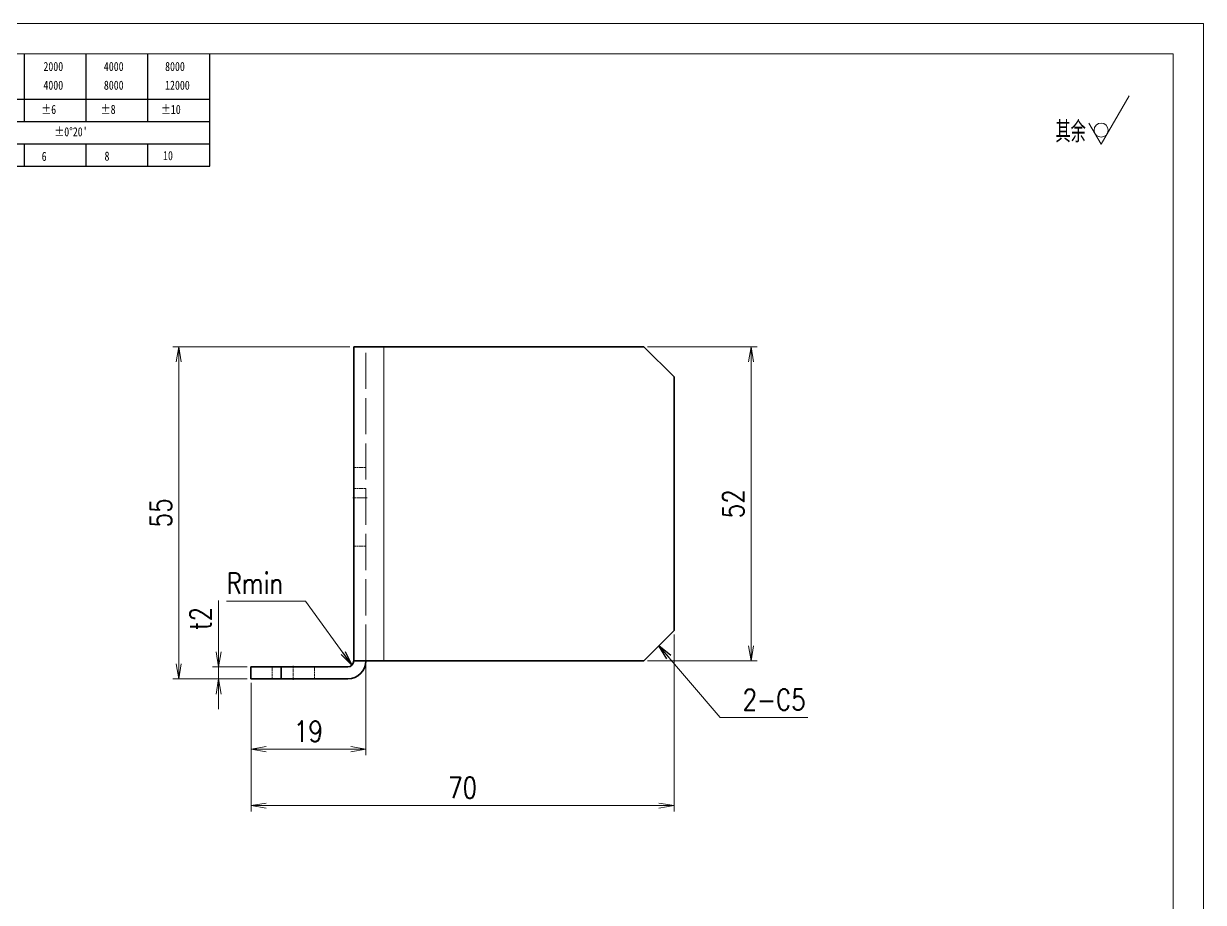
# Model space of a CAD drawing. Header units: millimetres. Extents: x 1333 to 44424, y -42879 to -1037.
# Drawn here: x 39555.4 to 39750.6, y -1996.5 to -1851.1 of the extents above; entities that cross this region are included whole.
import ezdxf

# ---------------------------------------------------------------- set-up
doc = ezdxf.new("R2010")
doc.units = ezdxf.units.MM
doc.header["$LTSCALE"] = 0.5
for name, pattern in [('AM_ISO02W050x2', [3.75, 3, -0.75]), ('AM_ISO08W050x2', [9, 6, -0.75, 1.5, -0.75]), ('DASHDOT', [18.5, 12, -3, 0.5, -3]), ('DASHED', [15, 12, -3]), ('DOT2', [0.125, 0, -0.125])]:
    doc.linetypes.add(name, pattern=pattern)
for name, color, linetype, lineweight in [('中心线', 2, 'AM_ISO08W050x2', 18), ('图框', 7, 'Continuous', 18), ('标注线', 3, 'Continuous', 18), ('粗实线', 7, 'Continuous', 35), ('虚线', 1, 'AM_ISO02W050x2', 18)]:
    doc.layers.add(name, color=color, linetype=linetype, lineweight=lineweight)
doc.layers.add('图\\M+19E79\\M+195B6\\M+18E9A', color=7, linetype='Continuous')
doc.layers.add('打印-禁用', color=7, linetype='Continuous', lineweight=15, plot=False)
doc.styles.add('DIM', font='romans.shx', dxfattribs={"width": 0.8, "bigfont": 'bigfont.shx'})
doc.styles.add('国标', font='simfang.ttf', dxfattribs={"width": 0.8})
doc.styles.add('机械长仿宋', font='gbenor.shx', dxfattribs={"height": 1, "bigfont": 'gbcbig.shx'})
doc.dimstyles.new('DEH 1-1', dxfattribs={"dimtxt": 3.5, "dimasz": 2.5, "dimexe": 1, "dimexo": 0.625, "dimgap": 1.2, "dimtad": 1, "dimtoh": 1, "dimdsep": 46, "dimtxsty": 'DIM', "dimblk": 'OPEN', "dimcen": 0, "dimclrd": 8, "dimclre": 8, "dimclrt": 2, "dimazin": 2, "dimtfac": 0.5, "dimtmove": 0, "dimatfit": 3, "dimldrblk": 'OPEN', "dimfxl": 0, "dimtolj": 2, "dimlwd": 18, "dimlwe": 18, "dimarcsym": 0})
doc.dimstyles.new('DEH 1-1$0', dxfattribs={"dimtxt": 3.5, "dimasz": 2.5, "dimexe": 1, "dimexo": 0.625, "dimgap": 1.2, "dimtad": 1, "dimzin": 9, "dimdsep": 46, "dimtxsty": 'DIM', "dimblk": 'OPEN', "dimcen": 0, "dimclrd": 8, "dimclre": 8, "dimclrt": 2, "dimazin": 2, "dimtfac": 0.5, "dimtmove": 0, "dimatfit": 3, "dimldrblk": 'OPEN', "dimfxl": 0, "dimtolj": 2, "dimlwd": 18, "dimlwe": 18, "dimarcsym": 0})

# ---------------------------------------------------------------- blocks, each defined once
blk = doc.blocks.new('GZDEH零件A3图框V01版')
at = {"layer": '图\\M+19E79\\M+195B6\\M+18E9A', "color": 9}
for p, q in [((3082.42, -1561.98), (3082.42, -1554.46)), ((3092.64, -1561.98), (3092.64, -1554.46)), ((3102.86, -1561.98), (3102.86, -1554.46)), ((3113.09, -1573.08), (3113.09, -1554.46)), ((2996.09, -1561.98), (3113.09, -1561.98)), ((3082.42, -1565.68), (3082.42, -1561.98)), ((3092.64, -1565.68), (3092.64, -1561.98)), ((3102.86, -1565.68), (3102.86, -1561.98)), ((2996.09, -1565.68), (3113.09, -1565.68)), ((2996.09, -1569.38), (3113.09, -1569.38)), ((3092.64, -1573.08), (3092.64, -1569.38)), ((3102.86, -1573.08), (3102.86, -1569.38)), ((3082.42, -1573.08), (3082.42, -1569.48)), ((2990.09, -1573.08), (3113.09, -1573.08))]:
    blk.add_line(p, q, dxfattribs=at)
at = {"layer": '图框', "linetype": 'Continuous'}
for p, q in [((3272.49, -1554.46), (2882.49, -1554.46)), ((3272.49, -1832.96), (3272.49, -1554.46))]:
    blk.add_line(p, q, dxfattribs=at)
at = {"layer": '打印-禁用', "linetype": 'Continuous'}
for p, q in [((3277.49, -1549.46), (2857.49, -1549.46)), ((3277.49, -1846.46), (3277.49, -1549.46))]:
    blk.add_line(p, q, dxfattribs=at)
at = {"layer": '图\\M+19E79\\M+195B6\\M+18E9A', "color": 9, "style": '国标', "width": 0.8}
for s, p in [('2000', (3085.57, -1557.31)), ('4000', (3095.57, -1557.31)), ('8000', (3105.7, -1557.31)), ('4000', (3085.57, -1560.41)), ('8000', (3095.57, -1560.41)), ('12000', (3105.7, -1560.41)), ('±6', (3085.22, -1564.42)), ('±8', (3095.06, -1564.42)), ('±10', (3105.02, -1564.42)), ("±0%%D20'", (3087.38, -1568.12)), ('6', (3085.28, -1572.19)), ('8', (3095.68, -1572.15)), ('10', (3105.36, -1572.06))]:
    blk.add_text(s, height=1.5, dxfattribs=at).set_placement(p)
blk = doc.blocks.new('DEH A3')
at = {"layer": '图框'}
blk.add_blockref('GZDEH零件A3图框V01版', (-2857.49, 1846.46), dxfattribs=at)
blk = doc.blocks.new('FINISHER_NON')
at = {"layer": '标注线'}
for p, q in [((0, 0), (4.62, 8)), ((-2.02, 3.5), (0, 0))]:
    blk.add_line(p, q, dxfattribs=at)
blk.add_circle((0, 2.33), 1.17, dxfattribs=at)
blk = doc.blocks.new('其余不去材料')
at = {"layer": '标注线'}
blk.add_blockref('FINISHER_NON', (0, 0), dxfattribs=at)
at = {"layer": '标注线', "color": 7, "linetype": 'DOT2', "style": '机械长仿宋'}
blk.add_text('其余', height=3.5, dxfattribs=at).set_placement((-7.56, 0.3))
blk = doc.blocks.new('_Open')
at = {"color": 0, "linetype": 'ByBlock', "lineweight": -2}
for p, q in [((-1, 0.167), (0, 0)), ((-1, -0.167), (0, 0)), ((0, 0), (-1, 0))]:
    blk.add_line(p, q, dxfattribs=at)
blk = doc.blocks.new('*D95')
at = {"layer": 'Defpoints', "color": 0, "transparency": 16777216}
for p in [(39611.99, -1956.54), (39592.99, -1959.54), (39611.99, -1971.16)]:
    blk.add_point(p, dxfattribs=at)
at = {"layer": '标注线', "color": 8, "lineweight": 18, "transparency": 16777216}
for p, q in [((39611.99, -1957.16), (39611.99, -1972.16)), ((39592.99, -1960.16), (39592.99, -1972.16)), ((39595.49, -1971.16), (39609.49, -1971.16))]:
    blk.add_line(p, q, dxfattribs=at)
at = {"layer": '标注线', "color": 8, "lineweight": 18, "transparency": 16777216, "xscale": 2.5, "yscale": 2.5, "zscale": 2.5, "rotation": 180}
blk.add_blockref('_Open', (39592.99, -1971.16), dxfattribs=at)
at = {"layer": '标注线', "color": 8, "lineweight": 18, "transparency": 16777216, "xscale": 2.5, "yscale": 2.5, "zscale": 2.5}
blk.add_blockref('_Open', (39611.99, -1971.16), dxfattribs=at)
at = {"layer": '标注线', "color": 2, "transparency": 16777216, "insert": (39602.49, -1968.21), "char_height": 3.5, "attachment_point": 5, "style": 'DIM'}
blk.add_mtext('\\A2;19', dxfattribs=at)
blk = doc.blocks.new('*D96')
at = {"layer": 'Defpoints', "color": 0, "transparency": 16777216}
for p in [(39581.03, -1904.54), (39609.99, -1904.54), (39592.99, -1959.54)]:
    blk.add_point(p, dxfattribs=at)
at = {"layer": '标注线', "color": 8, "lineweight": 18, "transparency": 16777216}
for p, q in [((39609.36, -1904.54), (39580.03, -1904.54)), ((39581.03, -1957.04), (39581.03, -1907.04)), ((39592.36, -1959.54), (39580.03, -1959.54))]:
    blk.add_line(p, q, dxfattribs=at)
at = {"layer": '标注线', "color": 8, "lineweight": 18, "transparency": 16777216, "xscale": 2.5, "yscale": 2.5, "zscale": 2.5}
for p, rotation in [((39581.03, -1904.54), 90), ((39581.03, -1959.54), 270)]:
    blk.add_blockref('_Open', p, dxfattribs=dict(at, rotation=rotation))
at = {"layer": '标注线', "color": 2, "transparency": 16777216, "insert": (39578.08, -1932.04), "char_height": 3.5, "attachment_point": 5, "rotation": 90, "style": 'DIM'}
blk.add_mtext('\\A2;55', dxfattribs=at)
blk = doc.blocks.new('*D97')
at = {"layer": 'Defpoints', "color": 0, "transparency": 16777216}
for p in [(39587.62, -1957.54), (39592.99, -1957.54), (39592.99, -1959.54)]:
    blk.add_point(p, dxfattribs=at)
at = {"layer": '标注线', "color": 8, "lineweight": 18, "transparency": 16777216}
for p, q in [((39587.62, -1955.04), (39587.62, -1946.54)), ((39592.36, -1957.54), (39586.62, -1957.54)), ((39587.62, -1959.54), (39587.62, -1957.54)), ((39592.36, -1959.54), (39586.62, -1959.54)), ((39587.62, -1962.04), (39587.62, -1964.54))]:
    blk.add_line(p, q, dxfattribs=at)
at = {"layer": '标注线', "color": 8, "lineweight": 18, "transparency": 16777216, "xscale": 2.5, "yscale": 2.5, "zscale": 2.5}
for p, rotation in [((39587.62, -1957.54), 270), ((39587.62, -1959.54), 90)]:
    blk.add_blockref('_Open', p, dxfattribs=dict(at, rotation=rotation))
at = {"layer": '标注线', "color": 2, "transparency": 16777216, "insert": (39584.67, -1949.54), "char_height": 3.5, "attachment_point": 5, "rotation": 90, "style": 'DIM'}
blk.add_mtext('\\A2;t2', dxfattribs=at)
blk = doc.blocks.new('*D98')
at = {"layer": 'Defpoints', "color": 0, "transparency": 16777216}
for p in [(39657.99, -1904.54), (39675.73, -1904.54), (39657.99, -1956.54)]:
    blk.add_point(p, dxfattribs=at)
at = {"layer": '标注线', "color": 8, "lineweight": 18, "transparency": 16777216}
for p, q in [((39658.61, -1904.54), (39676.73, -1904.54)), ((39675.73, -1954.04), (39675.73, -1907.04)), ((39658.61, -1956.54), (39676.73, -1956.54))]:
    blk.add_line(p, q, dxfattribs=at)
at = {"layer": '标注线', "color": 8, "lineweight": 18, "transparency": 16777216, "xscale": 2.5, "yscale": 2.5, "zscale": 2.5}
for p, rotation in [((39675.73, -1904.54), 90), ((39675.73, -1956.54), 270)]:
    blk.add_blockref('_Open', p, dxfattribs=dict(at, rotation=rotation))
at = {"layer": '标注线', "color": 2, "transparency": 16777216, "insert": (39672.78, -1930.54), "char_height": 3.5, "attachment_point": 5, "rotation": 90, "style": 'DIM'}
blk.add_mtext('\\A2;52', dxfattribs=at)
blk = doc.blocks.new('*D99')
at = {"layer": 'Defpoints', "color": 0, "transparency": 16777216}
for p in [(39662.99, -1951.54), (39592.99, -1959.54), (39592.99, -1980.49)]:
    blk.add_point(p, dxfattribs=at)
at = {"layer": '标注线', "color": 8, "lineweight": 18, "transparency": 16777216}
for p, q in [((39662.99, -1952.16), (39662.99, -1981.49)), ((39592.99, -1960.16), (39592.99, -1981.49)), ((39660.49, -1980.49), (39595.49, -1980.49))]:
    blk.add_line(p, q, dxfattribs=at)
at = {"layer": '标注线', "color": 8, "lineweight": 18, "transparency": 16777216, "xscale": 2.5, "yscale": 2.5, "zscale": 2.5, "rotation": 180}
blk.add_blockref('_Open', (39592.99, -1980.49), dxfattribs=at)
at = {"layer": '标注线', "color": 8, "lineweight": 18, "transparency": 16777216, "xscale": 2.5, "yscale": 2.5, "zscale": 2.5}
blk.add_blockref('_Open', (39662.99, -1980.49), dxfattribs=at)
at = {"layer": '标注线', "color": 2, "transparency": 16777216, "insert": (39627.99, -1977.54), "char_height": 3.5, "attachment_point": 5, "style": 'DIM'}
blk.add_mtext('\\A2;70', dxfattribs=at)

msp = doc.modelspace()

# ---------------------------------------------------------------- linework, layer by layer
at = {"color": 7, "lineweight": 13}
msp.add_line((39614.988, -1956.536), (39614.988, -1904.536), dxfattribs=at)
at = {"layer": '中心线', "linetype": 'DASHDOT', "lineweight": 13, "ltscale": 0.060016}
msp.add_line((39612.188, -1929.536), (39609.787, -1929.536), dxfattribs=at)
at = {"layer": '中心线', "linetype": 'DASHDOT', "lineweight": 13, "ltscale": 0.060015}
msp.add_line((39599.988, -1957.336), (39599.988, -1959.737), dxfattribs=at)
at = {"layer": '粗实线', "lineweight": 35}
for p, q in [((39609.988, -1956.536), (39609.988, -1904.536)), ((39657.988, -1904.536), (39614.988, -1904.536)), ((39662.988, -1951.536), (39662.988, -1909.536)), ((39614.988, -1956.536), (39657.988, -1956.536))]:
    msp.add_line(p, q, dxfattribs=at)
at = {"layer": '粗实线', "lineweight": 35, "ltscale": 0.125}
for p, q in [((39614.988, -1904.536), (39609.988, -1904.536)), ((39597.988, -1957.536), (39592.988, -1957.536)), ((39614.988, -1956.536), (39609.988, -1956.536)), ((39597.988, -1959.536), (39592.988, -1959.536))]:
    msp.add_line(p, q, dxfattribs=at)
at = {"layer": '粗实线', "lineweight": 35, "ltscale": 0.176777}
for p, q in [((39662.988, -1909.536), (39657.988, -1904.536)), ((39662.988, -1951.536), (39657.988, -1956.536))]:
    msp.add_line(p, q, dxfattribs=at)
at = {"layer": '粗实线', "lineweight": 35, "ltscale": 0.05}
for p, q in [((39592.988, -1959.536), (39592.988, -1957.536)), ((39597.988, -1959.536), (39597.988, -1957.536))]:
    msp.add_line(p, q, dxfattribs=at)
at = {"layer": '粗实线', "lineweight": 35, "ltscale": 0.275}
for p, q in [((39608.988, -1957.536), (39597.988, -1957.536)), ((39597.988, -1959.536), (39608.988, -1959.536))]:
    msp.add_line(p, q, dxfattribs=at)
at = {"layer": '粗实线', "lineweight": 35}
for radius in [1, 3]:
    msp.add_arc((39608.988, -1956.536), radius, 270, 0, dxfattribs=at)
at = {"layer": '虚线', "linetype": 'DASHED', "lineweight": 13}
for p, q in [((39611.988, -1956.536), (39611.988, -1904.536)), ((39614.988, -1956.536), (39614.988, -1904.536)), ((39614.988, -1956.536), (39614.988, -1904.536)), ((39614.988, -1956.536), (39614.988, -1904.536))]:
    msp.add_line(p, q, dxfattribs=at)
at = {"layer": '虚线', "linetype": 'DASHED', "lineweight": 13, "ltscale": 0.05}
for p, q in [((39611.988, -1924.536), (39609.988, -1924.536)), ((39611.988, -1924.536), (39609.988, -1924.536)), ((39611.988, -1924.536), (39609.988, -1924.536)), ((39611.988, -1924.536), (39609.988, -1924.536)), ((39611.988, -1928.036), (39609.988, -1928.036)), ((39611.988, -1928.036), (39609.988, -1928.036)), ((39611.988, -1929.536), (39609.988, -1929.536)), ((39611.988, -1929.536), (39609.988, -1929.536)), ((39611.988, -1937.536), (39609.988, -1937.536)), ((39596.488, -1957.536), (39596.488, -1959.536)), ((39596.488, -1957.536), (39596.488, -1959.536)), ((39597.988, -1957.536), (39597.988, -1959.536)), ((39603.488, -1957.536), (39603.488, -1959.536)), ((39603.488, -1957.536), (39603.488, -1959.536))]:
    msp.add_line(p, q, dxfattribs=at)

# ---------------------------------------------------------------- block references
at = {"layer": '图框'}
msp.add_blockref('DEH A3', (39330.565, -2148.06), dxfattribs=at)
at = {"layer": '标注线'}
msp.add_blockref('其余不去材料', (39733.646, -1871.025), dxfattribs=at)

# ---------------------------------------------------------------- texts
at = {"layer": '标注线', "color": 2, "char_height": 3.5, "style": 'DIM'}
for s, insert, attachment_point in [('Rmin', (39598.288, -1945.458), 9), ('\\A2;2-C5', (39674.321, -1964.704), 7)]:
    msp.add_mtext(s, dxfattribs=dict(at, insert=insert, attachment_point=attachment_point))

# ---------------------------------------------------------------- dimensions: what is measured, and where the dimension line sits
at = {"layer": '标注线'}
for base, p1, p2, picture, middle in [((39581.031, -1904.536), (39592.988, -1959.536), (39609.988, -1904.536), '*D96', (39578.081, -1932.036)), ((39675.728, -1904.536), (39657.988, -1956.536), (39657.988, -1904.536), '*D98', (39672.778, -1930.536))]:
    dim = msp.add_linear_dim(base=base, p1=p1, p2=p2, angle=90, dimstyle='DEH 1-1$0', dxfattribs=at)
    dim.commit()
    dim.dimension.update_dxf_attribs({"geometry": picture, "text_midpoint": middle})
dim = msp.add_linear_dim(base=(39587.617, -1957.536), p1=(39592.988, -1959.536), p2=(39592.988, -1957.536), angle=90, text='t<>', dimstyle='DEH 1-1$0', dxfattribs=at)
dim.commit()
dim.dimension.update_dxf_attribs({"geometry": '*D97', "text_midpoint": (39584.667, -1949.536)})
for base, p1, p2, picture, middle in [((39592.988, -1980.494), (39662.988, -1951.536), (39592.988, -1959.536), '*D99', (39627.988, -1977.544)), ((39611.988, -1971.159), (39592.988, -1959.536), (39611.988, -1956.536), '*D95', (39602.488, -1968.209))]:
    dim = msp.add_linear_dim(base=base, p1=p1, p2=p2, dimstyle='DEH 1-1$0', dxfattribs=at)
    dim.commit()
    dim.dimension.update_dxf_attribs({"geometry": picture, "text_midpoint": middle})

# ---------------------------------------------------------------- leaders
at = {"layer": '标注线', "annotation_type": 0, "has_hookline": 1}
for points, hookline_direction, text_width in [([(39609.695, -1957.244), (39601.988, -1946.658), (39599.488, -1946.658)], 1, 9.333), ([(39660.488, -1954.036), (39670.621, -1965.904), (39673.121, -1965.904)], 0, 10.8)]:
    msp.add_leader(points, dimstyle='DEH 1-1', override={"dimgap": 1.2, "dimtad": 1}, dxfattribs=dict(at, hookline_direction=hookline_direction, text_width=text_width))

doc.saveas('drawing.dxf')
